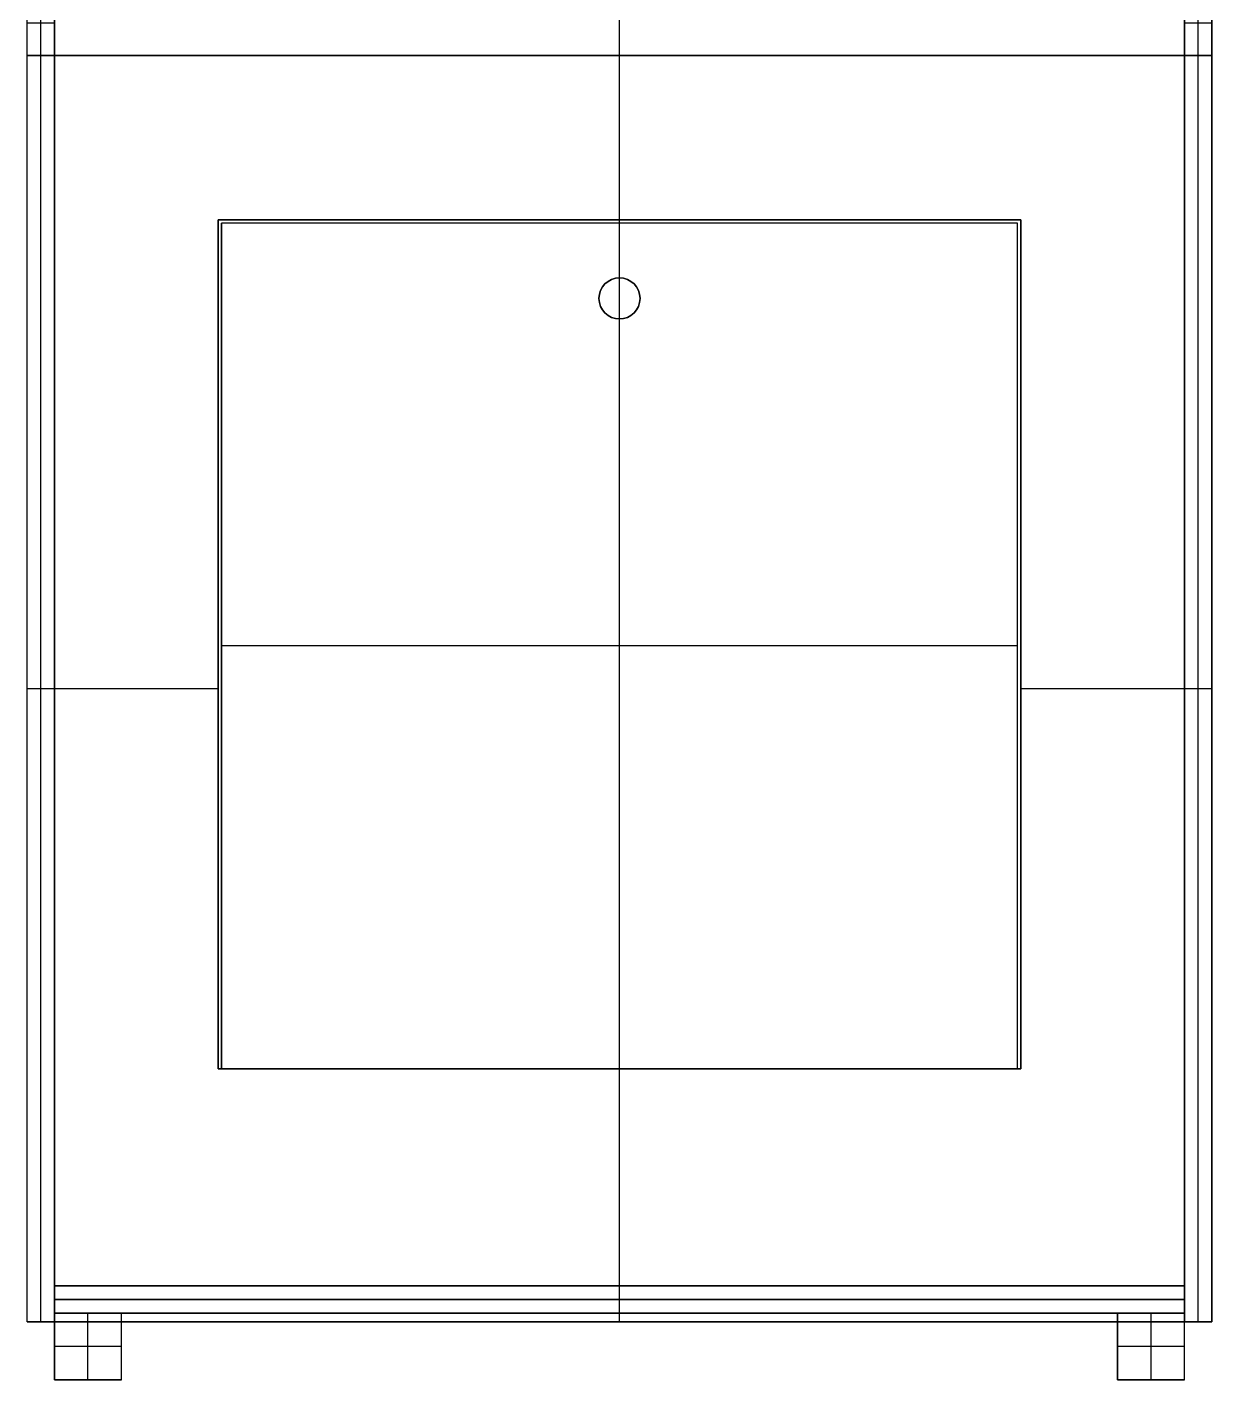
# Model space of a CAD drawing. Header units: inches. Extents: x -39 to 1364, y -34 to 172.
# Drawn here: x 196.37 to 229.08, y -2.1 to 35.23 of the extents above; entities that cross this region are included whole.
import ezdxf

# ---------------------------------------------------------------- set-up
doc = ezdxf.new("R2010")
doc.units = ezdxf.units.IN
doc.header["$MEASUREMENT"] = 0
doc.layers.get('0').update_dxf_attribs({"true_color": 0x000000})

# ---------------------------------------------------------------- blocks, each defined once
blk = doc.blocks.new('Backrightfoot')
at = {"color": 0, "linetype": 'ByBlock', "lineweight": -2}
for p, q in [((60.625, -4.454, -52.181), (60.625, -0.554, -52.181)), ((64.525, -0.554, -52.181), (60.625, -0.554, -52.181)), ((62.575, -4.454, -50.231), (62.575, -0.554, -50.231)), ((62.575, -4.454, -54.131), (62.575, -0.554, -54.131)), ((62.575, -0.554, -54.131), (62.575, -0.554, -50.231)), ((64.525, -4.454, -52.181), (64.525, -0.554, -52.181)), ((64.525, -2.504, -50.231), (60.625, -2.504, -50.231)), ((64.525, -2.504, -54.131), (60.625, -2.504, -54.131)), ((60.625, -2.504, -50.231), (60.625, -2.504, -54.131)), ((64.525, -2.504, -54.131), (64.525, -2.504, -50.231)), ((64.525, -4.454, -52.181), (60.625, -4.454, -52.181)), ((62.575, -4.454, -50.231), (62.575, -4.454, -54.131))]:
    blk.add_line(p, q, dxfattribs=at)
for points in [[(64.525, -0.554, -50.231), (60.625, -0.554, -50.231)], [(60.625, -0.554, -50.231), (60.625, -4.454, -50.231)], [(64.525, -0.554, -54.131), (60.625, -0.554, -54.131)], [(60.625, -0.554, -54.131), (60.625, -4.454, -54.131)], [(60.625, -0.554, -54.131), (60.625, -0.554, -50.231)], [(64.525, -4.454, -50.231), (64.525, -0.554, -50.231)], [(64.525, -4.454, -54.131), (64.525, -0.554, -54.131)], [(64.525, -0.554, -50.231), (64.525, -0.554, -54.131)], [(60.625, -4.454, -50.231), (64.525, -4.454, -50.231)], [(60.625, -4.454, -54.131), (64.525, -4.454, -54.131)], [(60.625, -4.454, -50.231), (60.625, -4.454, -54.131)], [(64.525, -4.454, -54.131), (64.525, -4.454, -50.231)]]:
    blk.add_open_spline(points, degree=1, dxfattribs=at)
blk = doc.blocks.new('Backleftfoot')
at = {"color": 0, "linetype": 'ByBlock', "lineweight": -2}
for p, q in [((-1.485, -4.454, -52.181), (-1.485, -0.554, -52.181)), ((2.415, -0.554, -52.181), (-1.485, -0.554, -52.181)), ((0.465, -4.454, -50.231), (0.465, -0.554, -50.231)), ((0.465, -4.454, -54.131), (0.465, -0.554, -54.131)), ((0.465, -0.554, -54.131), (0.465, -0.554, -50.231)), ((2.415, -4.454, -52.181), (2.415, -0.554, -52.181)), ((2.415, -2.504, -50.231), (-1.485, -2.504, -50.231)), ((2.415, -2.504, -54.131), (-1.485, -2.504, -54.131)), ((-1.485, -2.504, -50.231), (-1.485, -2.504, -54.131)), ((2.415, -2.504, -54.131), (2.415, -2.504, -50.231)), ((2.415, -4.454, -52.181), (-1.485, -4.454, -52.181)), ((0.465, -4.454, -50.231), (0.465, -4.454, -54.131))]:
    blk.add_line(p, q, dxfattribs=at)
for points in [[(2.415, -0.554, -50.231), (-1.485, -0.554, -50.231)], [(-1.485, -0.554, -50.231), (-1.485, -4.454, -50.231)], [(2.415, -0.554, -54.131), (-1.485, -0.554, -54.131)], [(-1.485, -0.554, -54.131), (-1.485, -4.454, -54.131)], [(-1.485, -0.554, -54.131), (-1.485, -0.554, -50.231)], [(2.415, -4.454, -50.231), (2.415, -0.554, -50.231)], [(2.415, -4.454, -54.131), (2.415, -0.554, -54.131)], [(2.415, -0.554, -50.231), (2.415, -0.554, -54.131)], [(-1.485, -4.454, -50.231), (2.415, -4.454, -50.231)], [(-1.485, -4.454, -54.131), (2.415, -4.454, -54.131)], [(-1.485, -4.454, -50.231), (-1.485, -4.454, -54.131)], [(2.415, -4.454, -54.131), (2.415, -4.454, -50.231)]]:
    blk.add_open_spline(points, degree=1, dxfattribs=at)
blk = doc.blocks.new('Frontleftfoot')
at = {"color": 0, "linetype": 'ByBlock', "lineweight": -2}
for p, q in [((-1.485, -4.454, -9.206), (-1.485, -0.554, -9.206)), ((2.415, -0.554, -9.206), (-1.485, -0.554, -9.206)), ((0.465, -4.454, -7.256), (0.465, -0.554, -7.256)), ((0.465, -4.454, -11.156), (0.465, -0.554, -11.156)), ((0.465, -0.554, -11.156), (0.465, -0.554, -7.256)), ((2.415, -4.454, -9.206), (2.415, -0.554, -9.206)), ((2.415, -2.504, -7.256), (-1.485, -2.504, -7.256)), ((2.415, -2.504, -11.156), (-1.485, -2.504, -11.156)), ((-1.485, -2.504, -7.256), (-1.485, -2.504, -11.156)), ((2.415, -2.504, -11.156), (2.415, -2.504, -7.256)), ((2.415, -4.454, -9.206), (-1.485, -4.454, -9.206)), ((0.465, -4.454, -7.256), (0.465, -4.454, -11.156))]:
    blk.add_line(p, q, dxfattribs=at)
for points in [[(2.415, -0.554, -7.256), (-1.485, -0.554, -7.256)], [(-1.485, -0.554, -7.256), (-1.485, -4.454, -7.256)], [(2.415, -0.554, -11.156), (-1.485, -0.554, -11.156)], [(-1.485, -0.554, -11.156), (-1.485, -4.454, -11.156)], [(-1.485, -0.554, -11.156), (-1.485, -0.554, -7.256)], [(2.415, -4.454, -7.256), (2.415, -0.554, -7.256)], [(2.415, -4.454, -11.156), (2.415, -0.554, -11.156)], [(2.415, -0.554, -7.256), (2.415, -0.554, -11.156)], [(-1.485, -4.454, -7.256), (2.415, -4.454, -7.256)], [(-1.485, -4.454, -11.156), (2.415, -4.454, -11.156)], [(-1.485, -4.454, -11.156), (-1.485, -4.454, -7.256)], [(2.415, -4.454, -11.156), (2.415, -4.454, -7.256)]]:
    blk.add_open_spline(points, degree=1, dxfattribs=at)
blk = doc.blocks.new('Frontrightfoot')
at = {"color": 0, "linetype": 'ByBlock', "lineweight": -2}
for p, q in [((60.625, -4.454, -9.206), (60.625, -0.554, -9.206)), ((64.525, -0.554, -9.206), (60.625, -0.554, -9.206)), ((62.575, -4.454, -7.256), (62.575, -0.554, -7.256)), ((62.575, -4.454, -11.156), (62.575, -0.554, -11.156)), ((62.575, -0.554, -11.156), (62.575, -0.554, -7.256)), ((64.525, -4.454, -9.206), (64.525, -0.554, -9.206)), ((64.525, -2.504, -7.256), (60.625, -2.504, -7.256)), ((64.525, -2.504, -11.156), (60.625, -2.504, -11.156)), ((60.625, -2.504, -7.256), (60.625, -2.504, -11.156)), ((64.525, -2.504, -11.156), (64.525, -2.504, -7.256)), ((64.525, -4.454, -9.206), (60.625, -4.454, -9.206)), ((62.575, -4.454, -7.256), (62.575, -4.454, -11.156))]:
    blk.add_line(p, q, dxfattribs=at)
for points in [[(64.525, -0.554, -7.256), (60.625, -0.554, -7.256)], [(60.625, -0.554, -7.256), (60.625, -4.454, -7.256)], [(64.525, -0.554, -11.156), (60.625, -0.554, -11.156)], [(60.625, -0.554, -11.156), (60.625, -4.454, -11.156)], [(60.625, -0.554, -11.156), (60.625, -0.554, -7.256)], [(64.525, -4.454, -7.256), (64.525, -0.554, -7.256)], [(64.525, -4.454, -11.156), (64.525, -0.554, -11.156)], [(64.525, -0.554, -7.256), (64.525, -0.554, -11.156)], [(60.625, -4.454, -7.256), (64.525, -4.454, -7.256)], [(60.625, -4.454, -11.156), (64.525, -4.454, -11.156)], [(60.625, -4.454, -11.156), (60.625, -4.454, -7.256)], [(64.525, -4.454, -11.156), (64.525, -4.454, -7.256)]]:
    blk.add_open_spline(points, degree=1, dxfattribs=at)
blk = doc.blocks.new('Frontpanelhatchdoor')
at = {"color": 0, "linetype": 'ByBlock', "lineweight": -2}
for p, q in [((8.27, 13.72, -6.456), (8.27, 63.12, -6.456)), ((54.77, 63.12, -6.456), (8.27, 63.12, -6.456)), ((31.52, 59.92, -5.656), (31.52, 63.12, -5.656)), ((31.52, 59.92, -7.256), (31.52, 63.12, -7.256)), ((31.52, 63.12, -7.256), (31.52, 63.12, -5.656)), ((54.77, 13.72, -6.456), (54.77, 63.12, -6.456)), ((31.52, 59.92, -7.256), (31.52, 59.92, -5.656)), ((30.32, 58.72, -7.256), (30.32, 58.72, -5.656)), ((32.72, 58.72, -7.256), (32.72, 58.72, -5.656)), ((31.52, 57.52, -7.256), (31.52, 57.52, -5.656)), ((31.52, 13.72, -5.656), (31.52, 57.52, -5.656)), ((31.52, 13.72, -7.256), (31.52, 57.52, -7.256)), ((54.77, 38.42, -5.656), (8.27, 38.42, -5.656)), ((54.77, 38.42, -7.256), (8.27, 38.42, -7.256)), ((8.27, 38.42, -5.656), (8.27, 38.42, -7.256)), ((54.77, 38.42, -7.256), (54.77, 38.42, -5.656)), ((54.77, 13.72, -6.456), (8.27, 13.72, -6.456)), ((31.52, 13.72, -5.656), (31.52, 13.72, -7.256))]:
    blk.add_line(p, q, dxfattribs=at)
for centre in [(31.52, 58.72, -7.256), (31.52, 58.72, -6.456)]:
    blk.add_circle(centre, 1.2, dxfattribs=at)
at = {"color": 0, "linetype": 'ByBlock', "lineweight": -2, "extrusion": (0, 0, -1)}
blk.add_circle((-31.52, 58.72, 5.656), 1.2, dxfattribs=at)
at = {"color": 0, "linetype": 'ByBlock', "lineweight": -2}
for points in [[(54.77, 63.12, -5.656), (8.27, 63.12, -5.656)], [(8.27, 63.12, -5.656), (8.27, 13.72, -5.656)], [(54.77, 63.12, -7.256), (8.27, 63.12, -7.256)], [(8.27, 63.12, -7.256), (8.27, 13.72, -7.256)], [(8.27, 63.12, -5.656), (8.27, 63.12, -7.256)], [(54.77, 13.72, -5.656), (54.77, 63.12, -5.656)], [(54.77, 13.72, -7.256), (54.77, 63.12, -7.256)], [(54.77, 63.12, -5.656), (54.77, 63.12, -7.256)], [(8.27, 13.72, -5.656), (54.77, 13.72, -5.656)], [(8.27, 13.72, -7.256), (54.77, 13.72, -7.256)], [(8.27, 13.72, -7.256), (8.27, 13.72, -5.656)], [(54.77, 13.72, -7.256), (54.77, 13.72, -5.656)]]:
    blk.add_open_spline(points, degree=1, dxfattribs=at)
blk = doc.blocks.new('Bottompanel')
at = {"color": 0, "linetype": 'ByBlock', "lineweight": -2}
for p, q in [((12.47, -2.9, -18.443), (12.47, -1.3, -18.443)), ((12.47, -1.3, -18.443), (78.48, -1.3, -18.443)), ((45.475, -2.9, 4.994), (45.475, -1.3, 4.994)), ((45.475, -2.9, -41.881), (45.475, -1.3, -41.881)), ((45.475, -1.3, -41.881), (45.475, -1.3, 4.994)), ((78.48, -2.9, -18.443), (78.48, -1.3, -18.443)), ((12.47, -2.1, 4.994), (78.48, -2.1, 4.994)), ((12.47, -2.1, -41.881), (12.47, -2.1, 4.994)), ((78.48, -2.1, -41.881), (12.47, -2.1, -41.881)), ((78.48, -2.1, 4.994), (78.48, -2.1, -41.881)), ((12.47, -2.9, -18.443), (78.48, -2.9, -18.443)), ((45.475, -2.9, 4.994), (45.475, -2.9, -41.881))]:
    blk.add_line(p, q, dxfattribs=at)
for points in [[(78.48, -1.3, 4.994), (12.47, -1.3, 4.994)], [(12.47, -1.3, 4.994), (12.47, -2.9, 4.994)], [(12.47, -1.3, 4.994), (12.47, -1.3, -41.881)], [(12.47, -1.3, -41.881), (12.47, -2.9, -41.881)], [(12.47, -1.3, -41.881), (78.48, -1.3, -41.881)], [(78.48, -2.9, -41.881), (78.48, -1.3, -41.881)], [(78.48, -1.3, -41.881), (78.48, -1.3, 4.994)], [(78.48, -1.3, 4.994), (78.48, -2.9, 4.994)], [(12.47, -2.9, 4.994), (78.48, -2.9, 4.994)], [(12.47, -2.9, -41.881), (12.47, -2.9, 4.994)], [(78.48, -2.9, -41.881), (12.47, -2.9, -41.881)], [(78.48, -2.9, 4.994), (78.48, -2.9, -41.881)]]:
    blk.add_open_spline(points, degree=1, dxfattribs=at)
blk = doc.blocks.new('Leftpanel')
at = {"color": 0, "linetype": 'ByBlock', "lineweight": -2}
for p, q in [((-2.285, 171.594, -31.255), (-2.285, 165.491, -55.731)), ((-2.285, 155.515, -26.644), (-2.285, 171.594, -31.255)), ((-3.085, 168.542, -43.493), (-1.485, 168.542, -43.493)), ((-2.285, -1.054, -55.731), (-2.285, 165.491, -55.731)), ((-3.085, 163.554, -28.949), (-1.485, 163.554, -28.949)), ((-1.485, 155.452, -26.862), (-3.085, 155.452, -26.862)), ((-3.085, 155.389, -27.081), (-1.485, 155.389, -27.081)), ((-2.285, 155.515, -26.644), (-2.285, 155.389, -27.081)), ((-3.095, 143.922, -33.062), (-3.095, 143.916, -33.081)), ((-1.475, 143.922, -33.062), (-3.095, 143.922, -33.062)), ((-3.095, 143.919, -33.071), (-1.475, 143.919, -33.071)), ((-3.095, 143.916, -33.081), (-1.475, 143.916, -33.081)), ((-1.485, 144.356, -33.197), (-3.085, 144.356, -33.197)), ((-1.485, 144.148, -33.137), (-3.085, 144.148, -33.137)), ((-2.285, 144.356, -33.197), (-2.285, 143.94, -33.077)), ((-2.285, 143.922, -33.062), (-2.285, 143.916, -33.081)), ((-2.285, 143.919, -33.071), (-2.285, 104.483, -21.763)), ((-1.475, 143.916, -33.081), (-1.475, 143.922, -33.062)), ((-1.485, 124.201, -27.417), (-3.085, 124.201, -27.417)), ((-3.085, -1.054, -25.731), (-3.085, 118.321, -25.731)), ((-1.485, -1.054, -25.731), (-1.485, 118.321, -25.731)), ((-2.285, 91.821, 4.269), (-2.285, 76.709, 4.269)), ((-3.085, 85.27, 4.269), (-3.085, 85.27, -55.731)), ((-1.485, 85.27, 4.269), (-1.485, 85.27, -55.731)), ((-3.085, 84.265, 4.269), (-1.485, 84.265, 4.269)), ((-3.085, 82.218, -55.731), (-1.485, 82.218, -55.731)), ((-2.285, 72.921, -4.656), (-2.285, 76.709, 4.269)), ((-3.085, 74.815, -0.194), (-1.485, 74.815, -0.194)), ((-3.095, 72.911, -4.652), (-3.095, 72.93, -4.66)), ((-3.095, 72.93, -4.66), (-1.475, 72.93, -4.66)), ((-3.095, 72.92, -4.656), (-1.475, 72.92, -4.656)), ((-1.475, 72.911, -4.652), (-3.095, 72.911, -4.652)), ((-2.285, 72.911, -4.652), (-2.285, 72.93, -4.66)), ((-2.285, -1.054, -4.656), (-2.285, 72.92, -4.656)), ((-1.475, 72.93, -4.66), (-1.475, 72.911, -4.652)), ((-3.085, 35.933, -4.656), (-1.485, 35.933, -4.656)), ((-3.085, -1.054, -30.194), (-1.485, -1.054, -30.194)), ((-2.285, -1.054, -4.656), (-2.285, -1.054, -55.731))]:
    blk.add_line(p, q, dxfattribs=at)
at = {"color": 0, "linetype": 'ByBlock', "lineweight": -2, "extrusion": (1, 0, 0)}
for centre in [(146.51, -24.073, -3.085), (146.51, -24.073, -2.285)]:
    blk.add_arc(centre, 9.375, 256.71518, 341.28794, dxfattribs=at)
at = {"color": 0, "linetype": 'ByBlock', "lineweight": -2, "extrusion": (-1, 0, 0)}
for centre, radius, start, end in [((-146.51, -24.073, 1.485), 9.375, 198.71206, 283.28482), ((-126.681, 5.13, 3.085), 34.871, 309.53654, 358.5851), ((-126.681, 5.13, 2.285), 34.871, 309.53654, 358.5851), ((-126.681, 5.13, 1.485), 34.871, 309.53654, 358.5851)]:
    blk.add_arc(centre, radius, start, end, dxfattribs=at)
at = {"color": 0, "linetype": 'ByBlock', "lineweight": -2}
for points in [[(-3.085, 171.594, -31.255), (-3.085, 165.491, -55.731)], [(-1.485, 171.594, -31.255), (-3.085, 171.594, -31.255)], [(-3.085, 155.515, -26.644), (-3.085, 171.594, -31.255)], [(-1.485, 165.491, -55.731), (-1.485, 171.594, -31.255)], [(-1.485, 171.594, -31.255), (-1.485, 155.515, -26.644)], [(-3.085, 165.491, -55.731), (-1.485, 165.491, -55.731)], [(-3.085, -1.054, -55.731), (-3.085, 165.491, -55.731)], [(-1.485, -1.054, -55.731), (-1.485, 165.491, -55.731)], [(-1.485, 155.515, -26.644), (-3.085, 155.515, -26.644)], [(-3.085, 155.515, -26.644), (-3.085, 155.389, -27.081)], [(-1.485, 155.515, -26.644), (-1.485, 155.389, -27.081)], [(-3.085, 143.94, -33.077), (-3.085, 144.356, -33.197)], [(-1.485, 143.94, -33.077), (-3.085, 143.94, -33.077)], [(-1.485, 143.919, -33.071), (-3.085, 143.919, -33.071)], [(-3.085, 104.483, -21.763), (-3.085, 143.919, -33.071)], [(-1.485, 144.356, -33.197), (-1.485, 143.94, -33.077)], [(-1.485, 143.919, -33.071), (-1.485, 104.483, -21.763)], [(-1.485, 104.483, -21.763), (-3.085, 104.483, -21.763)], [(-3.085, 91.821, 4.269), (-3.085, 76.709, 4.269)], [(-1.485, 91.821, 4.269), (-3.085, 91.821, 4.269)], [(-1.485, 91.821, 4.269), (-1.485, 76.709, 4.269)], [(-3.085, 76.709, 4.269), (-1.485, 76.709, 4.269)], [(-3.085, 72.921, -4.656), (-3.085, 76.709, 4.269)], [(-1.485, 76.709, 4.269), (-1.485, 72.921, -4.656)], [(-1.485, 72.921, -4.656), (-3.085, 72.921, -4.656)], [(-3.085, -1.054, -4.656), (-3.085, 72.921, -4.656)], [(-1.485, 72.921, -4.656), (-1.485, -1.054, -4.656)], [(-1.485, -1.054, -4.656), (-3.085, -1.054, -4.656)], [(-1.485, -1.054, -55.731), (-3.085, -1.054, -55.731)], [(-3.085, -1.054, -4.656), (-3.085, -1.054, -55.731)], [(-1.485, -1.054, -4.656), (-1.485, -1.054, -55.731)]]:
    blk.add_open_spline(points, degree=1, dxfattribs=at)
for points, weights in [([(-3.085, 143.919, -33.071), (-3.085, 143.929, -33.074), (-3.085, 143.94, -33.077)], [0.96755331438, 0.967151821013, 0.966751741656]), ([(-2.285, 143.919, -33.071), (-2.285, 143.929, -33.074), (-2.285, 143.94, -33.077)], [0.96755331438, 0.967151821013, 0.966751741656]), ([(-1.485, 143.94, -33.077), (-1.485, 143.929, -33.074), (-1.485, 143.919, -33.071)], [0.966751741656, 0.967151821013, 0.96755331438])]:
    blk.add_rational_spline(points, weights, degree=2, dxfattribs=at)
blk = doc.blocks.new('Frontpanelhatch')
at = {"color": 0, "linetype": 'ByBlock', "lineweight": -2}
for p, q in [((-1.275, 72.92, -5.876), (-1.275, -1.054, -5.876)), ((64.735, 72.92, -5.876), (-1.275, 72.92, -5.876)), ((31.73, 72.92, -6.676), (31.73, 72.92, -5.076)), ((31.73, 63.32, -5.076), (31.73, 72.92, -5.076)), ((31.73, 63.32, -6.676), (31.73, 72.92, -6.676)), ((64.735, -1.054, -5.876), (64.735, 72.92, -5.876)), ((8.28, 13.72, -5.876), (8.28, 63.32, -5.876)), ((55.18, 63.32, -5.876), (8.28, 63.32, -5.876)), ((31.73, 63.32, -6.676), (31.73, 63.32, -5.076)), ((55.18, 13.72, -5.876), (55.18, 63.32, -5.876)), ((8.28, 38.52, -5.076), (8.28, 38.52, -6.676)), ((55.18, 38.52, -6.676), (55.18, 38.52, -5.076)), ((-1.275, 35.933, -6.676), (-1.275, 35.933, -5.076)), ((-1.275, 35.933, -5.076), (8.28, 35.933, -5.076)), ((-1.275, 35.933, -6.676), (8.28, 35.933, -6.676)), ((55.18, 35.933, -5.076), (64.735, 35.933, -5.076)), ((55.18, 35.933, -6.676), (64.735, 35.933, -6.676)), ((64.735, 35.933, -6.676), (64.735, 35.933, -5.076)), ((55.18, 13.72, -5.876), (8.28, 13.72, -5.876)), ((31.73, 13.72, -5.076), (31.73, 13.72, -6.676)), ((31.73, -1.054, -5.076), (31.73, 13.72, -5.076)), ((31.73, -1.054, -6.676), (31.73, 13.72, -6.676)), ((-1.275, -1.054, -5.876), (64.735, -1.054, -5.876)), ((31.73, -1.054, -6.676), (31.73, -1.054, -5.076))]:
    blk.add_line(p, q, dxfattribs=at)
for points in [[(-1.275, 72.92, -6.676), (-1.275, -1.054, -6.676)], [(-1.275, -1.054, -5.076), (-1.275, 72.92, -5.076)], [(-1.275, 72.92, -5.076), (-1.275, 72.92, -6.676)], [(64.735, 72.92, -6.676), (-1.275, 72.92, -6.676)], [(-1.275, 72.92, -5.076), (64.735, 72.92, -5.076)], [(64.735, -1.054, -6.676), (64.735, 72.92, -6.676)], [(64.735, 72.92, -6.676), (64.735, 72.92, -5.076)], [(64.735, 72.92, -5.076), (64.735, -1.054, -5.076)], [(8.28, 63.32, -6.676), (8.28, 63.32, -5.076)], [(8.28, 63.32, -5.076), (8.28, 13.72, -5.076)], [(8.28, 13.72, -6.676), (8.28, 63.32, -6.676)], [(55.18, 63.32, -5.076), (8.28, 63.32, -5.076)], [(8.28, 63.32, -6.676), (55.18, 63.32, -6.676)], [(55.18, 13.72, -5.076), (55.18, 63.32, -5.076)], [(55.18, 63.32, -5.076), (55.18, 63.32, -6.676)], [(55.18, 63.32, -6.676), (55.18, 13.72, -6.676)], [(8.28, 13.72, -6.676), (8.28, 13.72, -5.076)], [(8.28, 13.72, -5.076), (55.18, 13.72, -5.076)], [(55.18, 13.72, -6.676), (8.28, 13.72, -6.676)], [(55.18, 13.72, -6.676), (55.18, 13.72, -5.076)], [(-1.275, -1.054, -6.676), (64.735, -1.054, -6.676)], [(64.735, -1.054, -5.076), (-1.275, -1.054, -5.076)], [(-1.275, -1.054, -5.076), (-1.275, -1.054, -6.676)], [(64.735, -1.054, -5.076), (64.735, -1.054, -6.676)]]:
    blk.add_open_spline(points, degree=1, dxfattribs=at)
blk = doc.blocks.new('Backpanel')
at = {"color": 0, "linetype": 'ByBlock', "lineweight": -2}
for p, q in [((-1.485, 164.481, -58.886), (-1.485, -1.054, -58.886)), ((64.525, 164.481, -58.886), (-1.485, 164.481, -58.886)), ((31.52, 164.481, -59.686), (31.52, 164.481, -58.086)), ((31.52, -1.054, -58.086), (31.52, 164.481, -58.086)), ((31.52, -1.054, -59.686), (31.52, 164.481, -59.686)), ((64.525, -1.054, -58.886), (64.525, 164.481, -58.886)), ((-1.485, 81.713, -59.686), (-1.485, 81.713, -58.086)), ((-1.485, 81.713, -58.086), (64.525, 81.713, -58.086)), ((-1.485, 81.713, -59.686), (64.525, 81.713, -59.686)), ((64.525, 81.713, -59.686), (64.525, 81.713, -58.086)), ((-1.485, -1.054, -58.886), (64.525, -1.054, -58.886)), ((31.52, -1.054, -59.686), (31.52, -1.054, -58.086))]:
    blk.add_line(p, q, dxfattribs=at)
for points in [[(-1.485, 164.481, -59.686), (-1.485, -1.054, -59.686)], [(-1.485, -1.054, -58.086), (-1.485, 164.481, -58.086)], [(-1.485, 164.481, -58.086), (-1.485, 164.481, -59.686)], [(64.525, 164.481, -59.686), (-1.485, 164.481, -59.686)], [(-1.485, 164.481, -58.086), (64.525, 164.481, -58.086)], [(64.525, -1.054, -59.686), (64.525, 164.481, -59.686)], [(64.525, 164.481, -59.686), (64.525, 164.481, -58.086)], [(64.525, 164.481, -58.086), (64.525, -1.054, -58.086)], [(-1.485, -1.054, -59.686), (64.525, -1.054, -59.686)], [(64.525, -1.054, -58.086), (-1.485, -1.054, -58.086)], [(-1.485, -1.054, -58.086), (-1.485, -1.054, -59.686)], [(64.525, -1.054, -58.086), (64.525, -1.054, -59.686)]]:
    blk.add_open_spline(points, degree=1, dxfattribs=at)
blk = doc.blocks.new('Rightpanel')
at = {"color": 0, "linetype": 'ByBlock', "lineweight": -2}
for p, q in [((65.325, 171.594, -31.255), (65.325, 165.491, -55.731)), ((65.325, 155.515, -26.644), (65.325, 171.594, -31.255)), ((64.525, 168.542, -43.493), (66.125, 168.542, -43.493)), ((65.325, -1.054, -55.731), (65.325, 165.491, -55.731)), ((64.525, 163.554, -28.949), (66.125, 163.554, -28.949)), ((66.125, 155.452, -26.862), (64.525, 155.452, -26.862)), ((64.525, 155.389, -27.081), (66.125, 155.389, -27.081)), ((65.325, 155.515, -26.644), (65.325, 155.389, -27.081)), ((64.515, 143.922, -33.062), (64.515, 143.916, -33.081)), ((66.135, 143.922, -33.062), (64.515, 143.922, -33.062)), ((64.515, 143.919, -33.071), (66.135, 143.919, -33.071)), ((64.515, 143.916, -33.081), (66.135, 143.916, -33.081)), ((66.125, 144.356, -33.197), (64.525, 144.356, -33.197)), ((66.125, 144.148, -33.137), (64.525, 144.148, -33.137)), ((65.325, 144.356, -33.197), (65.325, 143.94, -33.077)), ((65.325, 143.922, -33.062), (65.325, 143.916, -33.081)), ((65.325, 143.919, -33.071), (65.325, 104.483, -21.763)), ((66.135, 143.916, -33.081), (66.135, 143.922, -33.062)), ((66.125, 124.201, -27.417), (64.525, 124.201, -27.417)), ((64.525, -1.054, -25.731), (64.525, 118.321, -25.731)), ((66.125, -1.054, -25.731), (66.125, 118.321, -25.731)), ((65.325, 91.821, 4.269), (65.325, 76.709, 4.269)), ((64.525, 85.27, 4.269), (64.525, 85.27, -55.731)), ((66.125, 85.27, 4.269), (66.125, 85.27, -55.731)), ((64.525, 84.265, 4.269), (66.125, 84.265, 4.269)), ((64.525, 82.218, -55.731), (66.125, 82.218, -55.731)), ((65.325, 72.921, -4.656), (65.325, 76.709, 4.269)), ((64.525, 74.815, -0.194), (66.125, 74.815, -0.194)), ((64.515, 72.911, -4.652), (64.515, 72.93, -4.66)), ((64.515, 72.93, -4.66), (66.135, 72.93, -4.66)), ((64.515, 72.92, -4.656), (66.135, 72.92, -4.656)), ((66.135, 72.911, -4.652), (64.515, 72.911, -4.652)), ((65.325, 72.911, -4.652), (65.325, 72.93, -4.66)), ((65.325, -1.054, -4.656), (65.325, 72.92, -4.656)), ((66.135, 72.93, -4.66), (66.135, 72.911, -4.652)), ((64.525, 35.933, -4.656), (66.125, 35.933, -4.656)), ((64.525, -1.054, -30.194), (66.125, -1.054, -30.194)), ((65.325, -1.054, -4.656), (65.325, -1.054, -55.731))]:
    blk.add_line(p, q, dxfattribs=at)
at = {"color": 0, "linetype": 'ByBlock', "lineweight": -2, "extrusion": (1, 0, 0)}
for centre in [(146.51, -24.073, 64.525), (146.51, -24.073, 65.325)]:
    blk.add_arc(centre, 9.375, 256.71518, 341.28794, dxfattribs=at)
at = {"color": 0, "linetype": 'ByBlock', "lineweight": -2, "extrusion": (-1, 0, 0)}
for centre, radius, start, end in [((-146.51, -24.073, -66.125), 9.375, 198.71206, 283.28482), ((-126.681, 5.13, -64.525), 34.871, 309.53654, 358.5851), ((-126.681, 5.13, -65.325), 34.871, 309.53654, 358.5851), ((-126.681, 5.13, -66.125), 34.871, 309.53654, 358.5851)]:
    blk.add_arc(centre, radius, start, end, dxfattribs=at)
at = {"color": 0, "linetype": 'ByBlock', "lineweight": -2}
for points in [[(64.525, 171.594, -31.255), (64.525, 165.491, -55.731)], [(66.125, 171.594, -31.255), (64.525, 171.594, -31.255)], [(64.525, 155.515, -26.644), (64.525, 171.594, -31.255)], [(66.125, 165.491, -55.731), (66.125, 171.594, -31.255)], [(66.125, 171.594, -31.255), (66.125, 155.515, -26.644)], [(64.525, 165.491, -55.731), (66.125, 165.491, -55.731)], [(64.525, -1.054, -55.731), (64.525, 165.491, -55.731)], [(66.125, -1.054, -55.731), (66.125, 165.491, -55.731)], [(66.125, 155.515, -26.644), (64.525, 155.515, -26.644)], [(64.525, 155.515, -26.644), (64.525, 155.389, -27.081)], [(66.125, 155.515, -26.644), (66.125, 155.389, -27.081)], [(64.525, 143.94, -33.077), (64.525, 144.356, -33.197)], [(66.125, 143.94, -33.077), (64.525, 143.94, -33.077)], [(66.125, 143.919, -33.071), (64.525, 143.919, -33.071)], [(64.525, 104.483, -21.763), (64.525, 143.919, -33.071)], [(66.125, 144.356, -33.197), (66.125, 143.94, -33.077)], [(66.125, 143.919, -33.071), (66.125, 104.483, -21.763)], [(66.125, 104.483, -21.763), (64.525, 104.483, -21.763)], [(64.525, 91.821, 4.269), (64.525, 76.709, 4.269)], [(66.125, 91.821, 4.269), (64.525, 91.821, 4.269)], [(66.125, 91.821, 4.269), (66.125, 76.709, 4.269)], [(64.525, 76.709, 4.269), (66.125, 76.709, 4.269)], [(64.525, 72.921, -4.656), (64.525, 76.709, 4.269)], [(66.125, 76.709, 4.269), (66.125, 72.921, -4.656)], [(66.125, 72.921, -4.656), (64.525, 72.921, -4.656)], [(64.525, -1.054, -4.656), (64.525, 72.921, -4.656)], [(66.125, 72.921, -4.656), (66.125, -1.054, -4.656)], [(66.125, -1.054, -4.656), (64.525, -1.054, -4.656)], [(66.125, -1.054, -55.731), (64.525, -1.054, -55.731)], [(64.525, -1.054, -4.656), (64.525, -1.054, -55.731)], [(66.125, -1.054, -4.656), (66.125, -1.054, -55.731)]]:
    blk.add_open_spline(points, degree=1, dxfattribs=at)
for points, weights in [([(64.525, 143.919, -33.071), (64.525, 143.929, -33.074), (64.525, 143.94, -33.077)], [0.96755331438, 0.967151821013, 0.966751741656]), ([(65.325, 143.919, -33.071), (65.325, 143.929, -33.074), (65.325, 143.94, -33.077)], [0.96755331438, 0.967151821013, 0.966751741656]), ([(66.125, 143.94, -33.077), (66.125, 143.929, -33.074), (66.125, 143.919, -33.071)], [0.966751741656, 0.967151821013, 0.96755331438])]:
    blk.add_rational_spline(points, weights, degree=2, dxfattribs=at)

msp = doc.modelspace()

# ---------------------------------------------------------------- block references
at = {"xscale": 0.4724409448818898, "yscale": 0.4724409448818898, "zscale": 0.4724409448818898}
for name, p in [('Leftpanel', (197.834, 0)), ('Rightpanel', (197.834, 0)), ('Backpanel', (197.834, 0, 1.869)), ('Frontpanelhatch', (197.734, 0, -0.274)), ('Frontpanelhatchdoor', (197.834, 0)), ('Bottompanel', (191.241, 1.108, -5.788)), ('Backleftfoot', (197.834, 0)), ('Frontleftfoot', (197.834, 0)), ('Backrightfoot', (197.834, 0)), ('Frontrightfoot', (197.834, 0))]:
    msp.add_blockref(name, p, dxfattribs=at)

doc.saveas('drawing.dxf')
